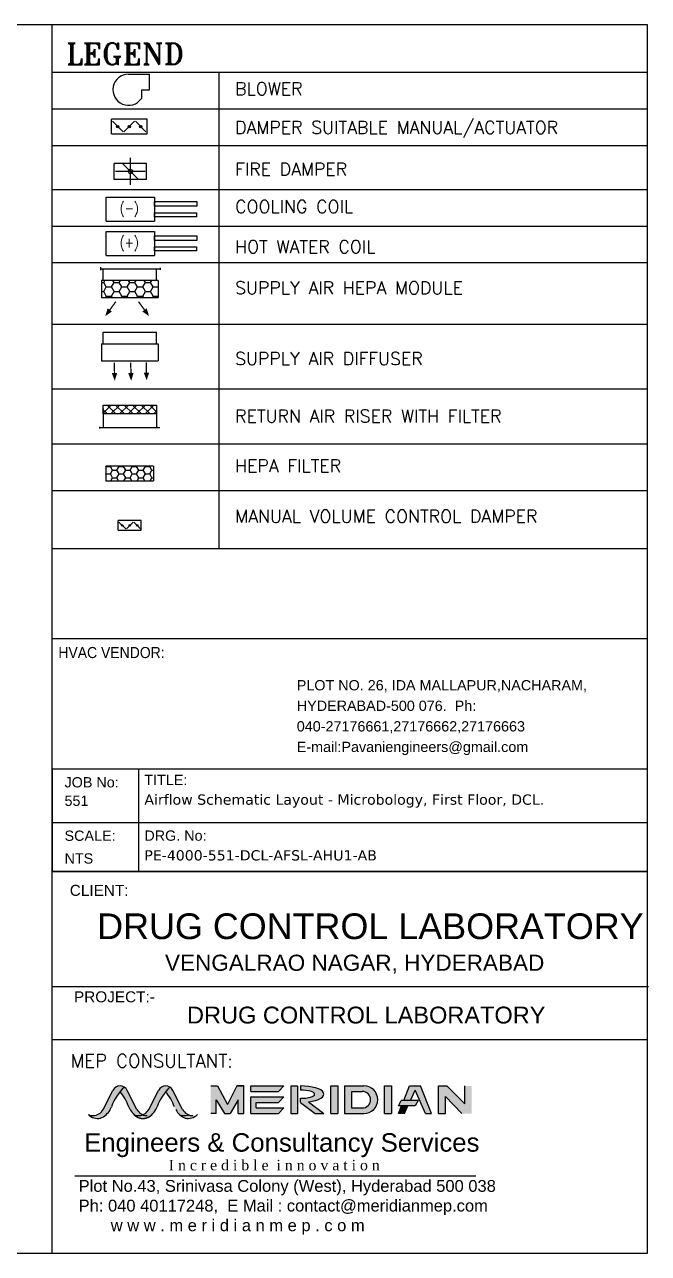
# Model space of a CAD drawing. Header units: inches. Extents: x 571878 to 593737, y 7688 to 75400.
# Drawn here: x 586412 to 593737, y 60972 to 75400 of the extents above; entities that cross this region are included whole.
import ezdxf
from ezdxf.enums import TextEntityAlignment as Align

# ---------------------------------------------------------------- set-up
doc = ezdxf.new("R2010")
doc.units = ezdxf.units.IN
doc.header["$MEASUREMENT"] = 0
doc.linetypes.add('Hidden 2mm', pattern=[3, 2, -0.9999999999999999])
for name, color, linetype in [('5u filter', 7, 'Continuous'), ('A-TEXT', 6, 'Continuous'), ('AHU-N Ducting', 30, 'Continuous'), ('AHU_DIM', 3, 'Continuous'), ('Knexir sheet', 30, 'Continuous'), ('TEXT', 2, 'Continuous'), ('TITLE BLOCK', 7, 'Continuous'), ('TITLE BOX', 4, 'Continuous')]:
    doc.layers.add(name, color=color, linetype=linetype)
doc.layers.add('FURNITURE WALL', color=8, linetype='Continuous', lineweight=5)
doc.styles.add('ARIAL', font='arial.ttf')
doc.styles.add('B', font='arial.ttf')
doc.styles.add('ETNA-A1$0$HELVETICA', font='arial.ttf')
doc.styles.add('ROMANC', font='romanc__.ttf')
doc.styles.add('ROMANS', font='romans.shx')
doc.styles.add('STYLE1', font='romant.shx')
doc.styles.add('WATSON', font='swissbo.ttf')

# ---------------------------------------------------------------- blocks, each defined once
blk = doc.blocks.new('A$C1025324F')
at = {"layer": 'TEXT', "color": 5}
for p, q in [((144.8467767398106, 288.8867226745497), (341.507638469644, 288.8867226745497)), ((341.507638469644, 143.6345461800301), (341.507638469644, 288.8867226745497)), ((264.8376970599638, 143.6345461800301), (341.507638469644, 143.6345461800301)), ((264.8376970599638, 143.6345461800301), (264.8376970599638, 61.77873504157469))]:
    blk.add_line(p, q, dxfattribs=at)
blk.add_arc((144.8467767398106, 143.6345461800301), 145.252176494573, 90, 325.6988415807567, dxfattribs=at)
blk = doc.blocks.new('FIRE DAMPER')
at = {"layer": 'TEXT', "color": 5}
for p, q in [((0, 53.39901452484264), (53.01616286448552, 53.39901452484264)), ((0, -53.399014524839), (0, 53.39901452484264)), ((26.50808143233735, -49.15200000000004), (26.50808143233735, 49.15200000000186)), ((53.01616286448552, -53.399014524839), (53.01616286448552, 53.39901452484264)), ((-17.24185037784627, 0), (70.93731105231562, 0)), ((51.08408143233829, 24.57600000000093), (1.932081432336417, -24.57599999999911)), ((0, -53.399014524839), (53.01616286448552, -53.399014524839))]:
    blk.add_line(p, q, dxfattribs=at)
blk.add_circle((26.50808143233735, 0), 7.198349625615172, dxfattribs=at)
blk = doc.blocks.new('MECS')
at = {"layer": 'AHU-N Ducting'}
for color, points in [(160, [(0.345462358091595, 0.913947654592107, -0.2553419212210911), (0.3469299695275367, 0.9180221909848569, -0.04684726477482096), (0.3558514709097834, 0.9396534548004638, -0.02665404777678198), (0.3709425379042841, 0.9684412151511879, -0.06718534236502045), (0.3986910465664553, 1.007720966242687, -0.0276410954223626), (0.4216461505328652, 1.03240116430959), (0.4251125271081264, 1.036128041808524, 0.1721363590096808), (0.3922114392929643, 1.043173327165846, 0.2473140975326021), (0.3536564142021916, 1.01594545678563), (0.2935211185886146, 0.8974699490096327, -0.01800133279279448), (0.2910557112518291, 0.8930174402103148, -0.031918261243899), (0.2859229091504858, 0.8856027206850285, -0.1070633264032058), (0.2754897990861309, 0.8749494805218774, -0.06872213656596454), (0.2590280355676668, 0.8647893688902286, -0.1100815216467812), (0.2440010256407277, 0.8600728792949894, -0.04816773781381346), (0.2304726332874907, 0.8587665844081585, -0.2553419212174624), (0.230326516268633, 0.8587664334278315, -0.1055217205861292), (0.2156404178539333, 0.8603084642822978, -0.0528738409996799), (0.2014614582010381, 0.8649268093712408, 0.05054860804396056), (0.2143328553537459, 0.8544822695261018, 0.1587901785350539), (0.2634654078109406, 0.8411103645419189, 0.0255725340472573), (0.2718248216987149, 0.8419521516896111, 0.05690113489082405), (0.2912490536865562, 0.8496472221171416, 0.07612807459236401), (0.3195264551571881, 0.8715458329174908, 0.05635508372328416), (0.3374210115983942, 0.8960280130294223)]), (150, [(0.4216461505328652, 1.03240116430959), (0.398691046566455, 1.007720966242687, -0.08871706839118837), (0.452760186799992, 0.9139476545919933), (0.4622022862240557, 0.8960280130289675, 0.09080474006813098), (0.4871791398455798, 0.8636875919039539, 0.09462166198595555), (0.513242155853959, 0.8587665844081585, 0.0976262071875266), (0.5400758078509398, 0.8640563357137125, -0.1798615287096794), (0.5038609745450913, 0.8974699490096327), (0.443725678926171, 1.01594545679643, 0.1368225701357778), (0.4253977472699264, 1.035951648165791, 0.004232813224465166)]), (160, [(0.6290921807286622, 0.9139476545919933, -0.255341921221076), (0.6305597921625576, 0.9180221909848569, -0.04684726481617943), (0.6394812935445771, 0.9396534548004638, -0.02665404768152799), (0.6545723605390776, 0.9684412151511879, -0.06718534234560226), (0.6823208692015896, 1.007720966242687, -0.02764109536567274), (0.7052759731673177, 1.03240116430959), (0.7087423497429199, 1.036128041808524, 0.1721363590409409), (0.6758412619276442, 1.043173327165846, 0.2473140974765825), (0.6372862368373262, 1.01594545678563), (0.5771509412232945, 0.8974699490096327, -0.01800133322274554), (0.5746855338869636, 0.8930174402103148, -0.03191826041983058), (0.5695527317849383, 0.8856027206850285, -0.1070633264490643), (0.5591196217209244, 0.8749494805218774, -0.06872213649300024), (0.5426578582028014, 0.8647893688902286, -0.110081521629642), (0.5276308482757486, 0.8600728792949894, -0.04816773779810114), (0.5141024559226253, 0.8587665844081585, -0.2553419212204389), (0.5139563389037676, 0.8587664334278315, -0.1055217205829201), (0.4992702404886128, 0.8603084642822978, -0.05287384108003613), (0.485091280836173, 0.8649268093712408, 0.05054860803609568), (0.4979626779881984, 0.8544822695261018, 0.1587901785338168), (0.5470952304457342, 0.8411103645419189, 0.0255725340486227), (0.5554546443330537, 0.8419521516896111, 0.05690113471568571), (0.5748788763216908, 0.8496472221171416, 0.07612807450989356), (0.6031562777923227, 0.8715458329174908, 0.05635508364209043), (0.6210508342323919, 0.8960280130294223)]), (150, [(0.7052759731673177, 1.03240116430959), (0.6823208692015896, 1.007720966242687, -0.08282162458353841), (0.7370824588148253, 0.9139773089623304), (0.7458321088591902, 0.8960280130289675, 0.09080474013752964), (0.7708089624803733, 0.8636875919039539, 0.09462166197701735), (0.7968719784890936, 0.8587665844081585, 0.09762620721911174), (0.8237056304853922, 0.8640563357137125, -0.1798615287170682), (0.7874907971795437, 0.8974699490096327), (0.7273555015609645, 1.01594545679643, 0.1368225702392432), (0.709027569900856, 1.035951648167267, 0.004232813225429039)]), (1, [(0.9966707892618842, 0.9577343455131313), (1.048184612289901, 0.8718779738003377), (1.082538771334043, 0.8718779738003377), (1.134052594361719, 0.9577343455131313), (1.134052594361719, 0.8718779738003377), (1.168395143046951, 0.8718779738003377), (1.168395143046951, 1.043590717226039), (1.125466957190838, 1.043590717226039), (1.066891197055725, 0.9277166722202992), (1.005256426433448, 1.043590717226039), (0.9623282405769942, 1.043590717226039), (0.9623282405769942, 0.8718779738003377), (0.9966707892618842, 0.8718779738003377)]), (251, [(1.211323328903404, 1.043590717226039), (1.211323328903404, 1.009248168540807), (1.383036072329105, 1.009248168540807), (1.41737862101445, 1.043590717226039)]), (251, [(1.460306806870221, 0.8718779738003377), (1.503234992727357, 0.8718779738003377), (1.503234992727357, 1.043590717226039), (1.460306806870221, 1.043590717226039)]), (251, [(1.752218470694402, 1.043590717226039), (1.709290284837607, 1.043590717226039), (1.709290284837607, 0.8718779738003377), (1.752218470694402, 0.8718779738003377)]), (251, [(2.087058320374467, 1.043590717226039), (2.044130134518355, 1.043590717226039), (2.044130134518355, 0.8718779738003377), (2.087058320374467, 0.8718779738003377)]), (251, [(2.233014152286387, 1.016396981077605), (2.299053741428679, 0.8718779738003377), (2.336041798341967, 0.8718779738003377), (2.267356700971391, 1.043590717226039), (2.198671603601042, 1.043590717226039), (2.162648417983519, 0.9535327531824578), (2.204287634853358, 0.9535327531824578)]), (251, [(2.421898170054419, 0.9768235581556155), (2.524925816109999, 0.8718779738003377), (2.585025276309011, 0.8718779738003377), (2.585025276309011, 1.043590717226039), (2.542097090452216, 1.043590717226039), (2.542097090452216, 0.9328495085093209), (2.430483807225528, 1.043590717226039), (2.378969984197965, 1.043590717226039), (2.378969984197965, 0.8718779738003377), (2.421898170054419, 0.8718779738003377)]), (251, [(1.211323328903404, 0.97490561985569), (1.211323328903404, 0.8718779738003377), (1.383036072329105, 0.8718779738003377), (1.41737862101445, 0.9062205224854551), (1.245665877588749, 0.9062205224854551), (1.245665877588749, 0.9405630711705726), (1.383036072329105, 0.9405630711705726), (1.41737862101445, 0.97490561985569)]), (251, [(2.233014152286387, 0.919190204497454), (2.253155032547511, 0.9535327531824578), (2.14715778057348, 0.9535327531824578), (2.129986506231262, 0.919190204497454)]), (251, [(2.188594420182085, 0.919190204497454), (2.148911398509313, 0.919190204497454), (2.129986506231262, 0.8718779738003377), (2.166974563144095, 0.871877973800224)]), (160, [(0.5669094598447373, 0.8587665844081585, -0.097626207229683), (0.5400758078509398, 0.8640563357138262, -0.09762620719819257), (0.513242155853959, 0.8587665844081585, -0.09462166198180577), (0.4871791398455798, 0.8636875919039539, 0.08724935658190458), (0.5205071833091779, 0.8428854289500123, 0.2544598487685645), (0.5959206349325541, 0.8649268093712408, -0.1060441435256515)]), (150, [(0.8505392824795308, 0.8587665844081585, -0.09762620721831333), (0.8237056304853922, 0.8640563357137125, -0.09762620723901277), (0.7968719784890936, 0.8587665844081585, -0.09462166196314374), (0.7708089624800323, 0.8636875919039539, 0.08724935651289985), (0.8041370059431756, 0.8428854289500123, 0.254459848768473), (0.8795504575670066, 0.8649268093712408, -0.1060441435228887)])]:
    blk.add_hatch(color=color, dxfattribs=at).paths.add_polyline_path(points)
h = blk.add_hatch(color=251, dxfattribs=at)
edge = h.paths.add_edge_path()
edge.add_ellipse((1.520406267069575, 0.9920768941982487), major_axis=(-0.1459558319118256, 0), ratio=0.3529411764705883, start_angle=110.1798157566864, end_angle=270)
edge.add_line((1.520406267069575, 1.043590717226039), (1.520406267069575, 1.017833805712144))
edge.add_ellipse((1.520406267069575, 0.9920768941982487), major_axis=(-0.08835335102875315, 0), ratio=0.2915216142222994, start_angle=90, end_angle=270, ccw=False)
edge.add_line((1.520406267069575, 0.9663199826844675), (1.520406267069575, 0.9405630711705726))
edge.add_line((1.520406267069575, 0.9405630711705726), (1.612352675501711, 0.871877973800224))
edge.add_line((1.612352675501711, 0.8718779738003377), (1.666362098981267, 0.8718779738003377))
edge.add_line((1.666362098981608, 0.8718779738003377), (1.5707562948337, 0.943725267458035))
h = blk.add_hatch(color=251, dxfattribs=at)
h.paths.add_polyline_path([(1.795146656550855, 0.8718779738003377), (1.915345576948994, 0.8718779738003377, 1.000000000016552), (1.915345576948994, 1.043590717226039), (1.795146656550855, 1.043590717226039)])
h.paths.add_polyline_path([(1.838074842406968, 1.009248168540807), (1.90498224647115, 1.009248168540807, -0.9999999999691028), (1.90498224647115, 0.9062205224854551), (1.838074842406968, 0.9062205224854551)], flags=16)
at = {"layer": 'AHU-N Ducting', "color": 160}
for p, q in [((0.2935211185886146, 0.897469949009519, -0.005981291747728499), (0.3536564142075349, 1.01594545679643, -0.005981291747728499)), ((0.5771509412232945, 0.897469949009519, -0.005981291747728499), (0.6372862368430106, 1.01594545679643, -0.005981291747728499)), ((0.3374210115983942, 0.8960280130294223, -0.005981291747728499), (0.345462358091936, 0.9139476545919933, -0.005981291747728499)), ((0.6210508342323919, 0.8960280130294223, -0.005981291747728499), (0.6290921807262748, 0.9139476545919933, -0.005981291747728499))]:
    blk.add_line(p, q, dxfattribs=at)
at = {"layer": 'AHU-N Ducting', "color": 150}
for p, q in [((0.5038609745450913, 0.897469949009519, -0.005981291747728499), (0.443725678926171, 1.01594545679643, -0.005981291747728499)), ((0.7874907971795437, 0.897469949009519, -0.005981291747728499), (0.7273555015609645, 1.01594545679643, -0.005981291747728499)), ((0.4622022862240556, 0.8960280130294223, -0.005981291747728499), (0.452760186799992, 0.9139476545919933, -0.005981291747728499))]:
    blk.add_line(p, q, dxfattribs=at)
at = {"layer": 'AHU-N Ducting', "color": 1}
for p, q in [((0.9623282405769942, 1.043590717225925, -0.005981291747728499), (1.005256426433448, 1.043590717225925, -0.005981291747728499)), ((1.005256426433448, 1.043590717225925, -0.005981291747728499), (1.066891197055725, 0.9277166722201855, -0.005981291747728499)), ((1.125466957190838, 1.043590717225925, -0.005981291747728499), (1.066891197055725, 0.9277166722201855, -0.005981291747728499)), ((1.168395143046951, 1.043590717225925, -0.005981291747728499), (1.125466957190838, 1.043590717225925, -0.005981291747728499)), ((1.127751998733743, 1.043590717225925, -0.005981291747728499), (1.162094547418292, 1.043590717225925, -0.005981291747728499)), ((1.168395143046951, 0.8718779738003377, -0.005981291747728499), (1.168395143046951, 1.043590717225925, -0.005981291747728499)), ((0.9966707892618842, 0.9577343455131313, -0.005981291747728499), (1.048184612289901, 0.8718779738003377, -0.005981291747728499)), ((0.9966707892618842, 0.8718779738003377, -0.005981291747728499), (0.9966707892618842, 0.9577343455131313, -0.005981291747728499)), ((0.9966707892618842, 0.8718779738003377, -0.005981291747728499), (0.9966707892618842, 0.9577343455131313, -0.005981291747728499)), ((1.134052594361719, 0.9577343455131313, -0.005981291747728499), (1.082538771334043, 0.8718779738003377, -0.005981291747728499)), ((1.134052594361719, 0.8718779738003377, -0.005981291747728499), (1.134052594361719, 0.9577343455131313, -0.005981291747728499)), ((1.134052594361719, 0.8718779738003377, -0.005981291747728499), (1.134052594361719, 0.9577343455131313, -0.005981291747728499)), ((0.9966707892618842, 0.8718779738003377, -0.005981291747728499), (0.9623282405769942, 0.8718779738003377, -0.005981291747728499)), ((1.048184612289901, 0.8718779738003377, -0.005981291747728499), (1.082538771334043, 0.8718779738003377, -0.005981291747728499)), ((1.134052594361719, 0.8718779738003377, -0.005981291747728499), (1.168395143046951, 0.8718779738003377, -0.005981291747728499))]:
    blk.add_line(p, q, dxfattribs=at)
at = {"layer": 'AHU-N Ducting', "color": 251}
for p, q in [((1.211323328903404, 1.043590717225925, -0.005981291747728499), (1.41737862101445, 1.043590717225925, -0.005981291747728499)), ((1.211323328903404, 1.009248168540807, -0.005981291747728499), (1.211323328903404, 1.043590717225925, -0.005981291747728499)), ((1.211323328903404, 1.009248168540807, -0.005981291747728499), (1.383036072329105, 1.009248168540807, -0.005981291747728499)), ((1.383036072329105, 1.009248168540807, -0.005981291747728499), (1.41737862101445, 1.043590717225925, -0.005981291747728499)), ((1.460306806870221, 1.043590717225925, -0.005981291747728499), (1.503234992727357, 1.043590717225925, -0.005981291747728499)), ((1.460306806870221, 1.043590717225925, -0.005981291747728499), (1.460306806870221, 0.8718779738003377, -0.005981291747728499)), ((1.503234992727357, 1.043590717225925, -0.005981291747728499), (1.503234992727357, 0.8718779738003377, -0.005981291747728499)), ((1.520406267069575, 1.043590717225925, -0.005981291747728499), (1.520406267069575, 1.017833805712144, -0.005981291747728499)), ((1.709290284837607, 1.043590717225925, -0.005981291747728499), (1.752218470694402, 1.043590717225925, -0.005981291747728499)), ((1.709290284837607, 0.8718779738003377, -0.005981291747728499), (1.709290284837607, 1.043590717225925, -0.005981291747728499)), ((1.752218470694402, 1.043590717225925, -0.005981291747728499), (1.752218470694402, 0.8718779738003377, -0.005981291747728499)), ((1.795146656550855, 1.043590717225925, -0.005981291747728499), (1.915345576948994, 1.043590717225925, -0.005981291747728499)), ((1.795146656550855, 1.043590717225925, -0.005981291747728499), (1.795146656550855, 0.8718779738003377, -0.005981291747728499)), ((1.838074842406968, 1.009248168540807, -0.005981291747728499), (1.90498224647115, 1.009248168540807, -0.005981291747728499)), ((1.838074842406968, 1.009248168540807, -0.005981291747728499), (1.838074842406968, 0.9062205224854551, -0.005981291747728499)), ((2.044130134518355, 1.043590717225925, -0.005981291747728499), (2.087058320374467, 1.043590717225925, -0.005981291747728499)), ((2.044130134518355, 0.8718779738003377, -0.005981291747728499), (2.044130134518355, 1.043590717225925, -0.005981291747728499)), ((2.087058320374467, 1.043590717225925, -0.005981291747728499), (2.087058320374467, 0.8718779738003377, -0.005981291747728499)), ((2.162648417983519, 0.9535327531824578, -0.005981291747728499), (2.198671603601042, 1.043590717225925, -0.005981291747728499)), ((2.198671603601042, 1.043590717225925, -0.005981291747728499), (2.267356700971391, 1.043590717225925, -0.005981291747728499)), ((2.204287634853358, 0.9535327531824578, -0.005981291747728499), (2.233014152286387, 1.016396981077492, -0.005981291747728499)), ((2.299053741428679, 0.8718779738003377, -0.005981291747728499), (2.233014152286387, 1.016396981077492, -0.005981291747728499)), ((2.336041798341967, 0.8718779738003377, -0.005981291747728499), (2.267356700971391, 1.043590717225925, -0.005981291747728499)), ((2.378969984197965, 1.043590717225925, -0.005981291747728499), (2.430483807225528, 1.043590717225925, -0.005981291747728499)), ((2.378969984197965, 0.8718779738003377, -0.005981291747728499), (2.378969984197965, 1.043590717225925, -0.005981291747728499)), ((2.430483807225528, 1.043590717225925, -0.005981291747728499), (2.542097090452216, 0.9328495085092072, -0.005981291747728499)), ((2.542097090452216, 0.9328495085092072, -0.005981291747728499), (2.542097090452216, 1.043590717225925, -0.005981291747728499)), ((1.211323328903404, 0.97490561985569, -0.005981291747728499), (1.41737862101445, 0.97490561985569, -0.005981291747728499)), ((1.211323328903404, 0.8718779738003377, -0.005981291747728499), (1.211323328903404, 0.97490561985569, -0.005981291747728499)), ((1.245665877588749, 0.9405630711705726, -0.005981291747728499), (1.383036072329105, 0.9405630711705726, -0.005981291747728499)), ((1.245665877588749, 0.9062205224854551, -0.005981291747728499), (1.245665877588749, 0.9405630711705726, -0.005981291747728499)), ((1.383036072329105, 0.9405630711705726, -0.005981291747728499), (1.41737862101445, 0.97490561985569, -0.005981291747728499)), ((1.520406267069575, 0.9405630711705726, -0.005981291747728499), (1.520406267069575, 0.9663199826844675, -0.005981291747728499)), ((1.520406267069575, 0.9405630711705726, -0.005981291747728499), (1.612352675501711, 0.8718779738003377, -0.005981291747728499)), ((1.5707562948337, 0.9437252674579213, -0.005981291747728499), (1.666362098981608, 0.8718779738003377, -0.005981291747728499)), ((2.129986506231262, 0.9191902044973403, -0.005981291747728499), (2.14715778057348, 0.9535327531824578, -0.005981291747728499)), ((2.233014152286387, 0.9191902044973403, -0.005981291747728499), (2.129986506231262, 0.9191902044973403, -0.005981291747728499)), ((2.129986506231262, 0.8718779738003377, -0.005981291747728499), (2.148911398509313, 0.9191902044973403, -0.005981291747728499)), ((2.253155032547511, 0.9535327531824578, -0.005981291747728499), (2.14715778057348, 0.9535327531824578, -0.005981291747728499)), ((2.166974563144095, 0.8718779738003377, -0.005981291747728499), (2.188594420182085, 0.9191902044973403, -0.005981291747728499)), ((2.253155032547511, 0.9535327531824578, -0.005981291747728499), (2.233014152286387, 0.9191902044973403, -0.005981291747728499)), ((2.524925816109999, 0.8718779738003377, -0.005981291747728499), (2.421898170054419, 0.9768235581556155, -0.005981291747728499)), ((2.421898170054419, 0.8718779738003377, -0.005981291747728499), (2.421898170054419, 0.9768235581556155, -0.005981291747728499)), ((1.211323328903404, 0.8718779738003377, -0.005981291747728499), (1.383036072329105, 0.8718779738003377, -0.005981291747728499)), ((1.245665877588749, 0.9062205224854551, -0.005981291747728499), (1.41737862101445, 0.9062205224854551, -0.005981291747728499)), ((1.383036072329105, 0.8718779738003377, -0.005981291747728499), (1.41737862101445, 0.9062205224854551, -0.005981291747728499)), ((1.460306806870221, 0.8718779738003377, -0.005981291747728499), (1.503234992727357, 0.8718779738003377, -0.005981291747728499)), ((1.612352675501711, 0.8718779738003377, -0.005981291747728499), (1.666362098981608, 0.8718779738003377, -0.005981291747728499)), ((1.709290284837607, 0.8718779738003377, -0.005981291747728499), (1.752218470694402, 0.8718779738003377, -0.005981291747728499)), ((1.795146656550855, 0.8718779738003377, -0.005981291747728499), (1.915345576948994, 0.8718779738003377, -0.005981291747728499)), ((1.838074842406968, 0.9062205224854551, -0.005981291747728499), (1.90498224647115, 0.9062205224854551, -0.005981291747728499)), ((2.044130134518355, 0.8718779738003377, -0.005981291747728499), (2.087058320374467, 0.8718779738003377, -0.005981291747728499)), ((2.166974563144095, 0.8718779738003377, -0.005981291747728499), (2.129986506231262, 0.8718779738003377, -0.005981291747728499)), ((2.299053741428679, 0.8718779738003377, -0.005981291747728499), (2.336041798341967, 0.8718779738003377, -0.005981291747728499)), ((2.378969984197965, 0.8718779738003377, -0.005981291747728499), (2.421898170054419, 0.8718779738003377, -0.005981291747728499))]:
    blk.add_line(p, q, dxfattribs=at)
at = {"layer": 'AHU-N Ducting', "color": 251, "ltscale": 0.85}
blk.add_line((0.1165964656020151, 0.4833313661174543, -0.006142948281450891), (2.611860146540153, 0.4833313661174543, -0.006142948281450891), dxfattribs=at)
at = {"layer": 'AHU-N Ducting', "color": 160}
for centre, radius, start, end in [((0.633218202999501, 0.8126021605395408, -0.005981291747728499), 0.3050808670553863, 132.9373247437187, 160.5981108453346), ((0.398691046566455, 0.993086969159549, -0.005981291747728499), 0.05050374806637566, 90, 153.0887549731677), ((0.398691046566455, 0.993086969159549, -0.005981291747728499), 0.05050374806637566, 26.91124502665897, 90), ((0.9168480256339535, 0.8126021605395408, -0.005981291747728499), 0.3050808670553863, 132.9373247436885, 160.5981108453417), ((0.6823208692015896, 0.993086969159549, -0.005981291747728499), 0.05050374806637566, 90, 153.0887549740912), ((0.6823208692015896, 0.993086969159549, -0.005981291747728499), 0.05050374806637566, 26.91124502677396, 90), ((0.2594210895556444, 0.9232003957970392, -0.005981291747728499), 0.0821895963101163, 225.1547600332335, 282.2607170516237), ((0.230326516268633, 0.9294716807206669, -0.005981291747728499), 0.07070524729292592, 245.9053689520779, 270.1184055559716), ((0.2304726332863538, 0.9294718317009938, -0.005981291747728499), 0.07070524729292592, 270, 333.0887549734891), ((0.2338908136322289, 0.9529196304339393, -0.005981291747728499), 0.1181319517389973, 291.3377566141106, 331.210451532663), ((0.5629949087342538, 0.9480560785989383, -0.005981291747728499), 0.1134287104721068, 207.3022954123795, 248.001861773669), ((0.5430509121903242, 0.9232003957970392, -0.005981291747728499), 0.0821895963101163, 225.1547600329531, 282.2607170509705), ((0.5139563389037676, 0.9294716807206669, -0.005981291747728499), 0.07070524729292592, 245.9053689516663, 270.1184055552346), ((0.5141024559208063, 0.9294718317009938, -0.005981291747728499), 0.07070524729292592, 270, 333.0887549734891), ((0.5379610035787437, 0.9232003957970392, -0.005981291747728499), 0.0821895963101163, 257.8079966377896, 314.8452399662061), ((0.5667633428298586, 0.9294716807206669, -0.005981291747728499), 0.07070524729292592, 245.9053689520779, 270.1184055559716), ((0.5175206362670224, 0.9529196304339393, -0.005981291747728499), 0.1181319517389973, 291.3377566141106, 331.2104515326365)]:
    blk.add_arc(centre, radius, start, end, dxfattribs=at)
at = {"layer": 'AHU-N Ducting', "color": 150}
for centre, radius, start, end in [((0.1635572143097761, 0.8096695508158973, -0.005981291747728499), 0.3074284993693646, 19.82781570482791, 40.10717689340407), ((0.4286273219703389, 0.7966558661214549, -0.005981291747728499), 0.3300134730521057, 20.82439840783159, 39.75939779118104), ((0.5130960388361245, 0.9294716807206669, -0.005981291747728499), 0.07070524729292592, 248.4970917656522, 270.1184055559716), ((0.5669094598476931, 0.9294718317009938, -0.005981291747728499), 0.07070524729292592, 206.9112450267168, 270), ((0.5669094598476931, 0.9294718317009938, -0.005981291747728499), 0.07070524729292592, 206.9112450267168, 270), ((0.513242155853959, 0.9294718317009938, -0.005981291747728499), 0.07070524729292592, 270, 292.3036001438938), ((0.8466247313685926, 0.9480560785989383, -0.005981291747728499), 0.1134287104721068, 207.3022954123795, 248.001861773669), ((0.7967258614712591, 0.9294716807206669, -0.005981291747728499), 0.07070524729292592, 248.4970917649847, 270.1184055553267), ((0.850539282482373, 0.9294718317009938, -0.005981291747728499), 0.07070524729292592, 206.9112450265108, 270), ((0.850539282482373, 0.9294718317009938, -0.005981291747728499), 0.07070524729292592, 206.9112450265108, 270), ((0.7968719784879568, 0.9294718317009938, -0.005981291747728499), 0.07070524729292592, 270, 292.3036001446805), ((0.8215908262128551, 0.9232003957970392, -0.005981291747728499), 0.0821895963101163, 257.739282949107, 314.8452399670468), ((0.8503931654646522, 0.9294716807206669, -0.005981291747728499), 0.07070524729292592, 245.9053689520779, 270.1184055558795)]:
    blk.add_arc(centre, radius, start, end, dxfattribs=at)
at = {"layer": 'AHU-N Ducting', "color": 251}
for centre, radius in [((1.90498224647115, 0.9577343455131313, -0.005981291747728499), 0.05151382302770316), ((1.915345576948994, 0.9577343455131313, -0.005981291747728499), 0.08585637171283861)]:
    blk.add_arc(centre, radius, 270, 90, dxfattribs=at)
for major_axis, ratio, start_param in [((-0.1459558319118256, 0), 0.3529411764705883, 1.923000554194905), ((-0.08835335102875315, 0), 0.2915216142222994, 1.570796326794897)]:
    blk.add_ellipse((1.520406267069575, 0.9920768941982487, -0.005981291747728499), major_axis=major_axis, ratio=ratio, start_param=start_param, end_param=4.71238898038469, dxfattribs=at)
at = {"layer": 'AHU-N Ducting', "color": 251, "attachment_point": 1, "style": 'ARIAL'}
for s, insert, char_height, width in [('{\\C1;Engineers & Consultancy Services \\P}', (0.1749155116136762, 0.7493232539108021, -0.01458950216844587), 0.11475, 24.25437425909253), ('{\\C252;Plot No.43, Srinivasa Colony (West), Hyderabad 500 038\\PPh: 040 40117248,  E Mail : contact@meridianmep.com\\P       w w w . m e r i d i a n m e p . c o m \\P}', (0.14136276644183, 0.4583226879356062, -0.006142948281450891), 0.07344, 2.63264250269352)]:
    blk.add_mtext(s, dxfattribs=dict(at, insert=insert, char_height=char_height, width=width))
at = {"layer": 'AHU-N Ducting', "color": 251, "ltscale": 0.85, "insert": (1.357806856626894, 0.5507002547054753, -0.005528653453305802), "char_height": 0.0651762882177883, "attachment_point": 5, "line_spacing_factor": 0.6, "style": 'ARIAL'}
blk.add_mtext('{\\FBatang|c0;\\C5;I n c r e d i b l e  i n n o v a t i o n\\P}', dxfattribs=at)
at = {"layer": 'TEXT', "color": 7, "linetype": 'Continuous', "style": 'ROMANS'}
blk.add_text('MEP CONSULTANT:', height=0.08232005004302309, dxfattribs=at).set_placement((0.0915894716308685, 1.157683745983263, 0.08685369350179188))
blk = doc.blocks.new('G$CD6BBFA89')
at = {"layer": 'FURNITURE WALL', "linetype": 'Hidden 2mm', "xscale": 4662.089811597596, "yscale": 4662.089811597596, "zscale": 4662.089811597596}
blk.add_blockref('MECS', (-500.0999552248977, -545.8787550327834), dxfattribs=at)

msp = doc.modelspace()

# ---------------------------------------------------------------- hatches: boundary and pattern name
at = {"lineweight": -2}
h = msp.add_hatch(dxfattribs=at)
h.set_pattern_fill('HONEY', color=3, scale=490.0552696448643, style=0)
h.set_pattern_definition([(0, (520294.6398058876, 42504.69773917674), (91.88536305841207, 53.05003886453764), [61.25690870560806, -122.5138174112161]), (119.9999999999999, (520294.6398058876, 42504.69773917674), (-91.88536285764744, 53.05003921227217), [61.25690870560688, -122.5138174112137]), (59.99999999999999, (520294.6398058876, 42504.69773917674), (2.007646387e-07, 106.1000780768097), [-122.513817411216, 61.25690870560801])])
h.paths.add_polyline_path([(587313.5784454097, 72396.62191753468), (587313.5784454097, 72195.1813825224), (587646.9979283531, 72195.1813825224), (587980.4174112972, 72195.1813825224), (587980.4174112972, 72396.62191753468), (587646.9979283531, 72396.62191753468)])
h = msp.add_hatch(dxfattribs=at)
h.set_pattern_fill('ANSI37', color=1, scale=567.0639548747713, angle=90, style=0)
h.set_pattern_definition([(135, (609558.5675791063, -115445.5178152999), (-50.12184598230164, -50.12184598230167), []), (225, (609558.5675791063, -115445.5178152999), (50.12184598230164, -50.12184598230167), [])])
h.paths.add_polyline_path([(587960.3708775297, 70828.07857587934), (587960.3708775297, 70932.54911784921), (587333.6249791771, 70932.54911784921), (587333.6249791771, 70828.07857587934)])
h = msp.add_hatch(dxfattribs=at)
h.set_pattern_fill('HONEY', color=3, scale=411.5303992800002, style=0)
h.set_pattern_definition([(0, (433352.1261412548, 157886.0452340934), (77.16194986500004, 44.54947233107774), [51.44129991000003, -102.8825998200001]), (120, (433352.1261412548, 157886.0452340934), (-77.16194969640527, 44.54947262309241), [51.44129990999988, -102.8825998199998]), (59.99999999999999, (433352.1261412548, 157886.0452340934), (1.685947623902358e-07, 89.09894495417015), [-102.8825998200001, 51.44129991000003])])
h.paths.add_polyline_path([(587926.7652667378, 70044.44052890441), (587926.7652667378, 70213.60288453999), (587366.7784185482, 70213.60288453999), (587366.7784185482, 70044.44052890441)])
h.paths.add_polyline_path([(587562.1261412548, 70057.04523409347), (587562.1261412548, 70198.54523409347)], flags=16)
h.paths.add_polyline_path([(587555.5759574145, 70079.646391346), (587555.5759574145, 70079.646391346), (587557.8684013394, 70174.55549438781), (587555.5759574145, 70174.55549438781)], flags=24)

# ---------------------------------------------------------------- linework, layer by layer
at = {"color": 7, "lineweight": -2}
for p, q in [((586735.9116180786, 60971.8349303732), (586735.706496753, 75399.92270519151)), ((586735.706496753, 75399.92270519151), (593718.3683424486, 75399.92270519151)), ((586735.7105332885, 74841.96993331076), (593718.3683424486, 74841.96993331076)), ((586735.7105332885, 74841.96851721042), (593718.3683424486, 74841.96851721042)), ((586735.7141574677, 74841.96851721042), (593718.3683424486, 74841.96851721042)), ((586735.7194199514, 74411.91753175113), (593718.3683424486, 74411.91753175113)), ((586735.7246824352, 73981.86654629171), (593718.3736049325, 73981.86654629171)), ((586735.7299449189, 73981.86654629171), (593718.3788674161, 73981.86654629171)), ((586735.7352074026, 73464.82836100276), (593718.3841298999, 73464.82836100276)), ((586735.7404698865, 73034.77737554334), (593718.3893923836, 73034.77737554334)), ((587370.0546302602, 73090.06486476777), (587937.1185851359, 73090.06486476777)), ((586735.7457323701, 72604.72639008393), (593718.3946548675, 72604.72639008393)), ((586735.752059306, 72604.72639008393), (593718.4009818032, 72604.72639008393)), ((587370.0546302602, 72687.63814619687), (587937.1185851359, 72687.63814619687)), ((586735.7404698865, 71883.33141368051), (593718.3893923836, 71883.33141368051)), ((586735.7783717248, 71123.67250655711), (593718.4272942219, 71123.67250655711)), ((586735.7836342084, 70476.30435158988), (593718.4325567057, 70476.30435158988)), ((586735.8008228911, 69931.2040849081), (593718.4497453882, 69931.2040849081))]:
    msp.add_line(p, q, dxfattribs=at)
for p, q in [((588696.4173496425, 69247.62824838769), (588696.4173496426, 74841.96993331076)), ((586735.8215498886, 65454.32555179496), (593720.4375707303, 65454.32555179496)), ((586735.8390242235, 64107.04879743789), (593736.9831102822, 64107.04879743789))]:
    msp.add_line(p, q)
at = {"lineweight": -2}
for p, q in [((587370.0546302602, 73090.06486476777), (587370.0546302602, 73373.59684220553)), ((587370.0546302602, 73373.59684220553), (587937.1185851359, 73373.59684220553)), ((587937.1185851359, 73373.59684220553), (587937.1185851359, 73090.06486476777)), ((587370.0546302602, 72687.63814619687), (587370.0546302602, 72971.17012363463)), ((587370.0546302602, 72971.17012363463), (587937.1185851359, 72971.17012363463)), ((587937.1185851359, 72971.17012363463), (587937.1185851359, 72687.63814619687))]:
    msp.add_line(p, q, dxfattribs=at)
at = {"color": 3, "lineweight": -2}
for p, q in [((587303.7545115233, 72551.94474756706), (587303.7545115233, 72515.9670555392)), ((587303.7545115233, 72532.34346263827), (588003.418703873, 72532.34346263827)), ((587334.2342594648, 72396.62191753468), (587334.2342594648, 72532.34346263827)), ((587960.5279863967, 72396.62191753468), (587960.5279863967, 72532.34346263827)), ((588003.418703873, 72543.25171603763), (588003.418703873, 72521.43520923867)), ((587313.5784454097, 72396.62191753468), (587313.5784454097, 72195.1813825223)), ((587980.4174112972, 72396.62191753468), (587313.5784454097, 72396.62191753468)), ((587980.4174112972, 72396.62191753468), (587980.4174112972, 72195.1813825223)), ((587313.5784454097, 72195.1813825223), (587980.4174112972, 72195.1813825223)), ((587333.8510648875, 71651.82236916164), (587333.8510648875, 71787.54391426526)), ((587333.8510648875, 71787.54391426526), (587960.1447918195, 71787.54391426526)), ((587960.1447918195, 71651.82236916164), (587960.1447918195, 71787.54391426526)), ((587313.1952508326, 71651.82236916164), (587313.1952508326, 71450.38183414924)), ((587313.1952508326, 71651.82236916164), (587980.0342167199, 71651.82236916164)), ((587980.0342167199, 71651.82236916164), (587980.0342167199, 71450.38183414924)), ((587313.1952508326, 71450.38183414924), (587980.0342167199, 71450.38183414924)), ((587366.7784185482, 70213.60288453999), (587366.7784185482, 70044.44052890438)), ((587926.7652667378, 70213.60288453999), (587366.7784185482, 70213.60288453999)), ((587926.7652667378, 70213.60288453999), (587926.7652667378, 70044.44052890438)), ((587366.7784185482, 70044.44052890438), (587926.7652667378, 70044.44052890438))]:
    msp.add_line(p, q, dxfattribs=at)
at = {"color": 1, "lineweight": -2}
for p, q in [((587333.6249791771, 70891.98431450047), (587333.6249791771, 70828.07857587934)), ((587333.6249791771, 70891.98431450047), (587333.6249791771, 70667.54399758403)), ((587959.9187061087, 70891.98431450047), (587959.9187061087, 70667.54399758403)), ((587296.7266627668, 70656.63574418414), (587296.7266627668, 70678.45225098403)), ((587296.7266627668, 70667.54399758403), (587996.8170225191, 70667.54399758403)), ((587996.8170225191, 70660.61812240945), (587996.8170225191, 70674.46987275861))]:
    msp.add_line(p, q, dxfattribs=at)
at = {"color": 7, "lineweight": 0}
msp.add_line((593720.4349865351, 65454.3229224839), (586735.8215499566, 65454.32292248389), dxfattribs=at)
at = {"color": 7, "ltscale": 4}
msp.add_line((586735.8517776208, 63484.60563050683), (593720.4349864671, 63484.60563050683), dxfattribs=at)
at = {"color": 7, "lineweight": -2}
msp.add_lwpolyline([(593720.4349864671, 60971.8349303732), (571878.078188318, 60971.8349303732), (571878.078188318, 75399.92270519151), (593720.4349864671, 75399.92270519151)], close=True, dxfattribs=at)
at = {"color": 3, "lineweight": -2}
for points, const_width in [([(587412.0484533247, 72049.61106879584), (587483.0166311153, 72147.25810575765)], 15.1217054633517), ([(587820.1520586014, 72049.61106879584), (587749.1838808107, 72147.25810575765)], 15.1217054633517), ([(587467.7155076216, 71308.48610064806), (587464.8188484381, 71429.1635030559)], 15.12170546335169), ([(587660.631327923, 71308.48610064806), (587657.7346687394, 71429.1635030559)], 15.12170546335169), ([(587842.9428179058, 71314.12386191974), (587840.0461587223, 71434.80126432754)], 15.12170546335169)]:
    msp.add_lwpolyline(points, dxfattribs=dict(at, const_width=const_width))
at = {"color": 1, "lineweight": -2}
msp.add_lwpolyline([(587333.6249791771, 70828.07857587934), (587333.6249791771, 70932.54911784921), (587960.3708775298, 70932.54911784921), (587960.3708775298, 70828.07857587934)], close=True, dxfattribs=at)
at = {"color": 3, "lineweight": -2}
for points in [[(587386.5644544075, 72068.13239849711), (587437.5324522412, 72031.08973909414), (587358.5491760445, 71975.9999649367)], [(587845.6360575185, 72068.13239849711), (587794.6680596852, 72031.08973909414), (587873.6513358817, 71975.9999649367)], [(587499.2099890511, 71309.24207299302), (587436.2210261921, 71307.73012830314), (587469.8991507367, 71217.51358291024)], [(587692.1258093524, 71309.24207299302), (587629.1368464935, 71307.73012830314), (587662.8149710381, 71217.51358291024)], [(587874.4372993354, 71314.87983426466), (587811.4483364763, 71313.36788957482), (587845.1264610209, 71223.15134418191)]]:
    msp.add_solid(points, dxfattribs=at)
at = {"layer": '5u filter', "color": 4, "linetype": 'Continuous', "ltscale": 0.5}
for p, q in [((587849.2580310393, 74290.44065415984), (587432.0140566558, 74290.44065415984)), ((587432.0140566558, 74115.2961639867), (587432.0140566558, 74290.44065415984)), ((587568.0440018745, 74140.94548072864), (587444.1981451863, 74264.79133741703)), ((587702.5589721915, 74264.79133741703), (587578.7131155031, 74140.94548072864)), ((587713.2280858208, 74264.79133741703), (587837.073942509, 74140.94548072864)), ((587849.2580310393, 74115.2961639867), (587849.2580310393, 74290.44065415984)), ((587432.0140566558, 74115.2961639867), (587849.2580310393, 74115.2961639867))]:
    msp.add_line(p, q, dxfattribs=at)
at = {"layer": '5u filter', "color": 6, "linetype": 'Continuous', "ltscale": 0.5}
for p, q in [((587782.4781515354, 69576.02486694243), (587511.0655337506, 69576.02486694243)), ((587511.0655337506, 69462.09530177934), (587511.0655337506, 69576.02486694243)), ((587599.551517481, 69478.77990030841), (587518.9911493771, 69559.34026841266)), ((587687.0520266949, 69559.34026841266), (587606.4916585907, 69478.77990030841)), ((587693.9921678049, 69559.34026841266), (587774.5525359092, 69478.77990030841)), ((587782.4781515354, 69462.09530177934), (587782.4781515354, 69576.02486694243)), ((587511.0655337506, 69462.09530177934), (587782.4781515354, 69462.09530177934)), ((587646.7718426429, 69510.23378678015), (587646.7718426429, 69527.88638194095))]:
    msp.add_line(p, q, dxfattribs=at)
at = {"layer": '5u filter', "color": 4, "linetype": 'Continuous', "ltscale": 0.5}
for centre in [(587506.1210735304, 74202.8684090729), (587640.6360438473, 74202.8684090729), (587775.1510141648, 74202.8684090729)]:
    msp.add_circle(centre, 13.56871140183341, dxfattribs=at)
at = {"layer": '5u filter', "color": 6, "linetype": 'Continuous', "ltscale": 0.5}
for centre in [(587559.271333429, 69519.06008436054), (587646.7718426429, 69519.06008436054), (587734.272351857, 69519.06008436054)]:
    msp.add_circle(centre, 8.826297580397778, dxfattribs=at)
at = {"layer": 'AHU_DIM', "color": 7, "lineweight": -2}
for p, q in [((586735.8008228911, 69931.2040849081), (593718.3147601552, 69931.2040849081)), ((586735.8008228911, 69247.62824838769), (593718.3147601552, 69247.62824838769))]:
    msp.add_line(p, q, dxfattribs=at)
at = {"layer": 'TEXT', "color": 3, "lineweight": -2, "ltscale": 0.5}
for points in [[(587937.1185851359, 73322.21901241812), (588433.2458111383, 73322.21901241812), (588433.2458111383, 73267.1977092), (587937.1185851359, 73267.1977092)], [(587937.1185851359, 73191.12814999773), (588431.9156934359, 73191.12814999773), (588431.9156934359, 73144.09543360706), (587937.1185851359, 73144.09543360706)], [(587937.1185851359, 72919.79229384722), (588433.2458111383, 72919.79229384722), (588433.2458111383, 72864.7709906291), (587937.1185851359, 72864.7709906291)], [(587937.1185851359, 72788.70143142683), (588431.9156934359, 72788.70143142683), (588431.9156934359, 72741.66871503615), (587937.1185851359, 72741.66871503615)]]:
    msp.add_lwpolyline(points, close=True, dxfattribs=at)
at = {"layer": 'TITLE BLOCK', "color": 7, "extrusion": (0.001916517756436474, -3.979552025345388e-16, 0.9999981634781584)}
for p, q in [((586740.1168283488, 68191.06767318769), (593720.4594378022, 68191.0676731877, -11.9433248830983)), ((586735.8215498886, 66660.36901417362), (586735.8215498886, 65454.33255564619)), ((586735.8215498886, 66660.36426855932, 0.00823199256313162), (593720.4349864671, 66660.36426855934, -11.94327802160409)), ((587748.8855801128, 66660.36426855932, -1.941558768059044), (587748.8855801128, 65454.3278100319, -1.941558768059406)), ((586735.8215498886, 66033.2253101248), (593720.4349864671, 66033.22531012482, -11.94327802160436))]:
    msp.add_line(p, q, dxfattribs=at)
at = {"layer": 'TITLE BLOCK', "color": 7}
msp.add_lwpolyline([(586735.8215498886, 68191.06767318769), (593720.4349864671, 68191.0676731877), (593720.4349864671, 65454.3229224839), (586735.8215498886, 65454.32292248389)], close=True, dxfattribs=at)

# ---------------------------------------------------------------- block references
at = {"lineweight": -2, "xscale": 1.260142121998433, "yscale": 1.260142121998433, "zscale": 1.260142121998433}
msp.add_blockref('A$C1025324F', (587449.2592758249, 74453.74018471269), dxfattribs=at)
at = {"color": 7, "lineweight": -2, "xscale": 3.556401099706309, "yscale": 3.556401099706309, "zscale": 3.556401099706309, "rotation": 90}
msp.add_blockref('FIRE DAMPER', (587653.5866076981, 73581.37604573651), dxfattribs=at)
at = {"layer": 'TITLE BOX', "xscale": 0.405, "yscale": 0.405, "zscale": 0.405}
msp.add_blockref('G$CD6BBFA89', (586982.4648929014, 61189.36891237002), dxfattribs=at)

# ---------------------------------------------------------------- texts
at = {"color": 0, "lineweight": -2, "style": 'STYLE1'}
for s, height, p in [('LEGEND', 250, (586900.2137775468, 74931.06578587319)), ('BLOWER', 148.9638145060131, (588883.9697276405, 74572.41884675791)), ('DAMPER SUITABLE MANUAL/ACTUATOR', 148.9638145060131, (588883.9697276405, 74118.52504806832)), ('FIRE DAMPER', 148.9638145060131, (588883.9697276405, 73626.74174575304)), ('COOLING COIL', 148.9638145060131, (588883.9697276405, 73187.79502473443)), ('HOT WATER COIL', 148.9638145060131, (588883.9697276405, 72717.43006599482)), ('SUPPLY AIR HEPA MODULE', 148.9638145060131, (588883.9697276405, 72234.79159154874)), ('SUPPLY AIR DIFFUSER', 148.9638145060131, (588883.9697276405, 71403.62484197601)), ('RETURN AIR RISER WITH FILTER', 148.9638145060131, (588883.9697276405, 70728.97216222799)), ('HEPA FILTER', 148.9638145060131, (588883.9697276405, 70146.28426698901)), ('MANUAL VOLUME CONTROL DAMPER', 148.9638145060131, (588883.9697276405, 69552.21990189466))]:
    msp.add_text(s, height=height, dxfattribs=at).set_placement(p)
at = {"lineweight": -2, "style": 'ROMANC', "width": 0.8}
for s, p in [('(-)', (587640.661041049, 73235.65832955492)), ('(+)', (587640.661041049, 72833.23161098402))]:
    msp.add_text(s, height=120.9736437068136, dxfattribs=at).set_placement(p, align=Align.MIDDLE)
at = {"layer": 'A-TEXT', "color": 7, "lineweight": 25, "ltscale": 100, "style": 'B'}
msp.add_text('CLIENT:', height=128.8518993673212, dxfattribs=at).set_placement((586942.2943149519, 65131.51812129241), align=Align.BOTTOM_LEFT)
at = {"layer": 'A-TEXT', "color": 7, "lineweight": 25, "ltscale": 100, "attachment_point": 2, "style": 'B'}
for s, insert, char_height, width in [('PROJECT:- ', (587466.4954189869, 64049.13940900635), 128.8518993673212, 4038.664523001461), ('DRUG CONTROL LABORATORY', (590423.3318693638, 63869.48188644584), 197.9165174282053, 5176.835915577918)]:
    msp.add_mtext(s, dxfattribs=dict(at, insert=insert, char_height=char_height, width=width))
at = {"layer": 'Knexir sheet', "color": 1, "insert": (587264.4260783745, 64964.15540813532), "char_height": 301.705466825825, "width": 6767.604745325179, "attachment_point": 1, "style": 'WATSON'}
msp.add_mtext('{\\fArial|b0|i0|c0|p34;\\C7;DRUG CONTROL LABORATORY\\P}', dxfattribs=at)
at = {"layer": 'Knexir sheet', "color": 7, "insert": (588060.0912443082, 64479.42743549726), "char_height": 189.3960755857669, "width": 7683.54556938759, "attachment_point": 1, "style": 'ARIAL'}
msp.add_mtext('VENGALRAO NAGAR, HYDERABAD', dxfattribs=at)
at = {"layer": 'TITLE BLOCK', "color": 7, "extrusion": (0.001916517756436474, -3.979552025345388e-16, 0.9999981634781584), "style": 'ETNA-A1$0$HELVETICA', "width": 0.9}
msp.add_text('HVAC VENDOR:', height=130.4147718017627, dxfattribs=at).set_placement((586807.1305827856, 68027.01229626067, 1124.497852315131), align=Align.MIDDLE_LEFT)
at = {"layer": 'TITLE BLOCK', "color": 7, "extrusion": (0.001916517756436474, -3.979552025345387e-16, 0.9999981634781582), "char_height": 120.6036458527632, "attachment_point": 1, "text_direction": (0.9999981634781584, 3.256303415261913e-30, -0.0019165177564364744), "style": 'ARIAL'}
for s, insert, width, line_spacing_factor in [('PLOT NO. 26, IDA MALLAPUR,NACHARAM, HYDERABAD-500 076.  Ph: 040-27176661,27176662,27176663 E-mail:Pavaniengineers@gmail.com', (589608.0373808212, 67703.38243488893, -2.714598993294614), 3898.81436130505, 1.199999999999555), ('JOB No: 551', (586880.5456591395, 66563.86749447492, -0.2773668345723326), 727.2399844921845, 1.0800000000007), ('SCALE: NTS', (586880.5456591395, 65936.72853604039, -0.2773668345721052), 606.0333204101538, 1.328764658649954)]:
    msp.add_mtext(s, dxfattribs=dict(at, insert=insert, width=width, line_spacing_factor=line_spacing_factor))
at = {"layer": 'TITLE BLOCK', "color": 7, "extrusion": (0.001916517756436474, -3.979552025345387e-16, 0.9999981634781582), "char_height": 120.6036458527632, "attachment_point": 1, "style": 'ARIAL'}
for s, insert, width, text_direction in [('TITLE:', (587817.9321582629, 66591.0553735326, -2.218925602570787), 565.6310990495548, (0.9999981634781584, 3.256266053472719e-30, -0.0019165177564364744)), ('DRG. No:', (587817.9321582629, 65937.90072494719, -2.218925602571014), 767.6422058529005, (0.9999981634781584, 3.256303415261913e-30, -0.0019165177564364744))]:
    msp.add_mtext(s, dxfattribs=dict(at, insert=insert, width=width, text_direction=text_direction))
at = {"layer": 'TITLE BLOCK', "color": 7, "extrusion": (0.001916517756436474, -3.979552025345387e-16, 0.9999981634781582), "char_height": 120.6036458527632, "attachment_point": 1}
for s, insert, width, text_direction in [('{\\fVerdana|b0|i0|c0|p34;Airflow Schematic Layout - Microbology, First Floor, DCL.}', (587817.990438057, 66360.67439714404, -2.219037297050944), 5902.429455617478, (0.9999981634781582, -2.3337568272032723e-14, -0.0019165177564364735)), ('{\\fVerdana|b0|i0|c0|p34;PE-4000-551-DCL-AFSL-AHU1-AB}', (587817.990438057, 65706.30663435638, -2.219037297050944), 3876.383142465099, (0.9999981634781584, -2.3337568272032726e-14, -0.0019165177564364744))]:
    msp.add_mtext(s, dxfattribs=dict(at, insert=insert, width=width, text_direction=text_direction))

doc.saveas('drawing.dxf')
